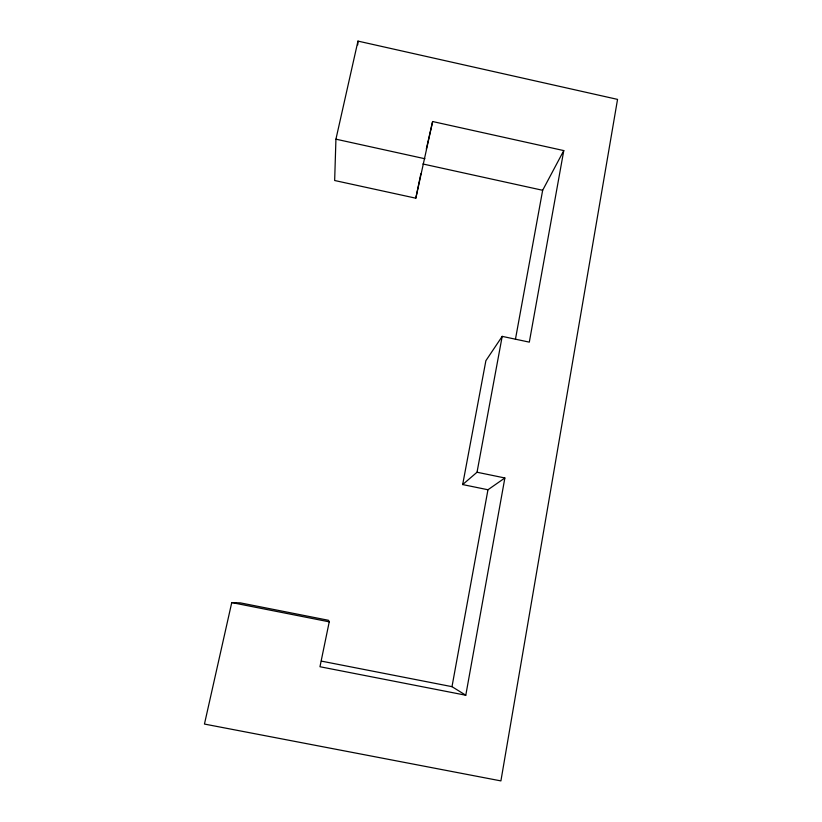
<?xml version="1.0" encoding="UTF-8"?>
<svg xmlns="http://www.w3.org/2000/svg" width="822" height="822" viewBox="0 0 822 822"><rect width="100%" height="100%" fill="white"/><g stroke="black" fill="none" stroke-linecap="round" stroke-linejoin="round"><path stroke-width="1.23" d="M504.872 477.972L465.786 695.227L319.964 666.734L329.242 621.833L328.512 620.302L240.363 602.886L231.753 602.577L204.452 724.059L500.906 780.9L617.548 99.39L357.971 41.1L335.931 139.175L334.657 180.511L415.809 198.194L432.629 121.533L563.779 150.59L529.317 342.137L502.191 336.373L485.884 360.683L462.673 484.569L487.96 489.758L504.872 477.972L477.027 472.239L462.673 484.569M357.734 44.881L357.971 41.1M465.786 695.227L451.997 686.668L487.96 489.758M515.425 339.363L542.654 190.283L563.779 150.59M477.027 472.239L502.191 336.373M415.809 198.194L420.864 173.761M426.32 148.998L432.629 121.533M321.371 661.114L451.997 686.668M231.753 602.577L329.242 621.833M335.931 139.175L424.933 158.749M422.888 163.979L542.654 190.283"/></g></svg>
